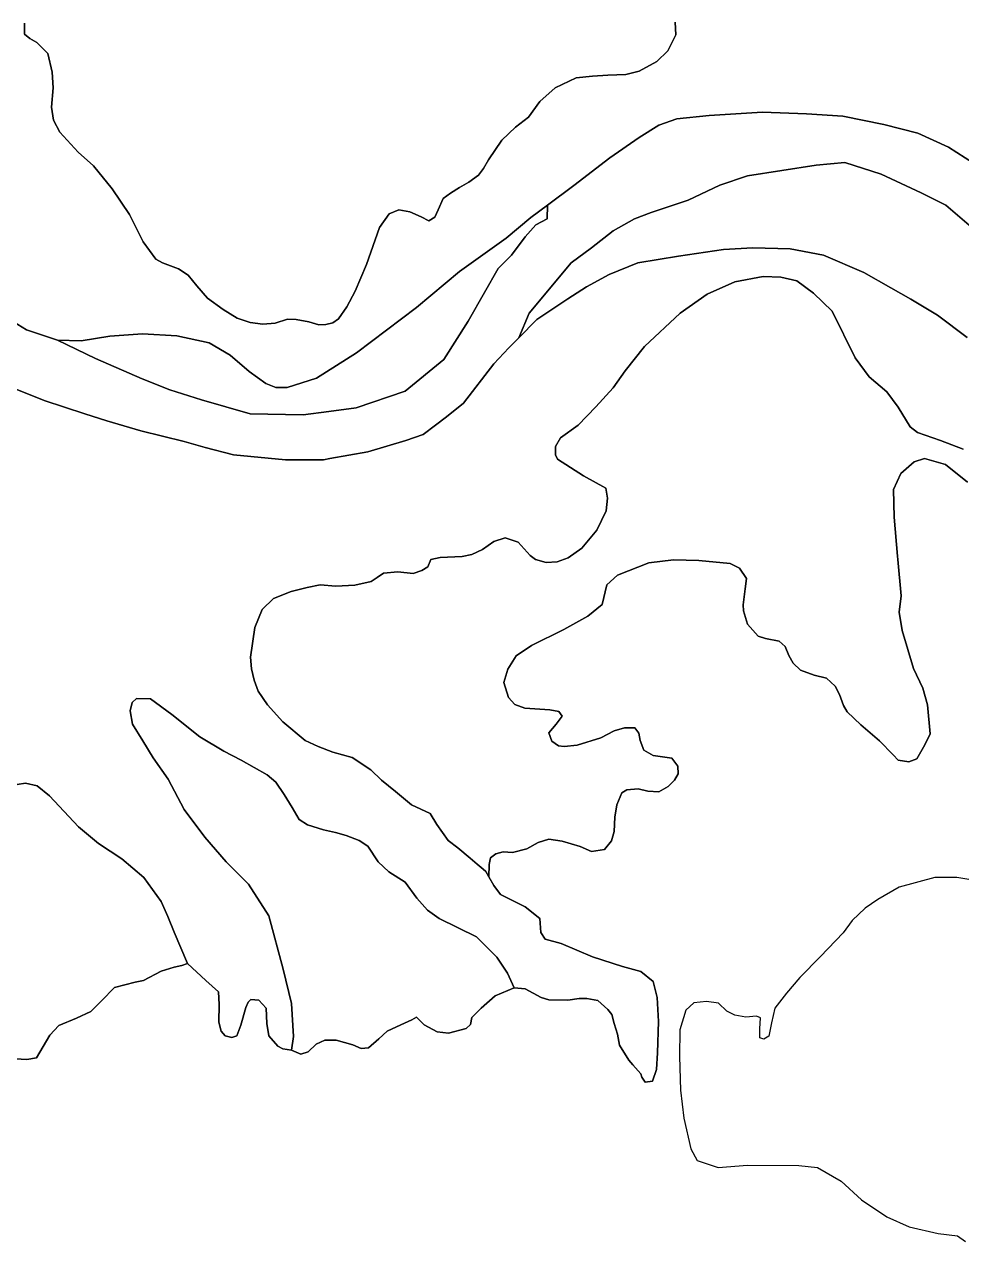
# Model space of a CAD drawing. Header units: inches. Extents: x 288635 to 1232953, y 676945 to 1655780.
# Drawn here: x 542189 to 556176, y 766386 to 784555 of the extents above; entities that cross this region are included whole.
import ezdxf

# ---------------------------------------------------------------- set-up
doc = ezdxf.new("R2010")
doc.units = ezdxf.units.IN
doc.header["$MEASUREMENT"] = 0

msp = doc.modelspace()

# ---------------------------------------------------------------- linework, layer by layer
at = {"color": 1}
for points in [[(542192.9247, 784574.7928), (542192.9247, 784407.1524), (542269.1249, 784341.1123), (542375.8051, 784285.2322), (542538.3654, 784117.5919), (542604.4056, 783843.2713), (542619.6456, 783609.5908), (542594.2455, 783320.0303), (542624.7256, 783126.9899), (542716.1658, 782944.1095), (542990.4863, 782649.4689), (543219.0868, 782441.1885), (543498.4873, 782100.8278), (543757.5679, 781714.7471), (543960.7683, 781308.3462), (544148.7286, 781049.2657), (544250.3288, 780993.3856), (544489.0893, 780907.0254), (544631.3296, 780810.5052), (544763.4099, 780653.0249), (544920.8902, 780470.1446), (545154.5707, 780297.4242), (545366.9997, 780171.6093), (545560.781, 780105.7808), (545745.9897, 780081.9683), (545933.8442, 780095.1975), (546116.4071, 780156.0518), (546243.4073, 780148.1143), (546436.5536, 780116.3642), (546581.1222, 780070.0091), (546687.8024, 780075.0891), (546794.4826, 780100.4892), (546875.7628, 780161.4493), (547002.763, 780339.2496), (547124.6833, 780572.9301), (547292.3236, 780969.1709), (547490.444, 781522.892), (547632.6843, 781726.0924), (547774.9246, 781787.0525), (547942.5649, 781756.5725), (548110.2052, 781680.3723), (548227.0455, 781624.4922), (548313.4056, 781675.2923), (548364.2057, 781787.0525), (548440.4059, 781954.6929), (548547.0861, 782035.973), (548684.2464, 782117.2532), (548821.4067, 782198.5334), (548963.6469, 782305.2136), (549039.8471, 782401.7338), (549116.0472, 782533.814), (549314.1676, 782828.4546), (549517.368, 783021.495), (549710.4084, 783168.8153), (549883.1288, 783402.4958), (550111.7292, 783605.6962), (550421.6099, 783758.0965), (550665.4503, 783783.4965), (550894.0508, 783798.7366), (551163.2913, 783803.8166), (551361.4117, 783854.6167), (551625.5723, 784001.937), (551793.2126, 784159.4173), (551910.0528, 784398.1778), (551899.8928, 784586.1381)], [(551899.8928, 784586.1381), (551910.0528, 784398.1778), (551793.2126, 784159.4173), (551625.5723, 784001.937), (551361.4117, 783854.6167), (551163.2913, 783803.8166), (550894.0508, 783798.7366), (550665.4503, 783783.4965), (550421.6099, 783758.0965), (550111.7292, 783605.6962), (549883.1288, 783402.4958), (549710.4084, 783168.8153), (549517.368, 783021.495), (549314.1676, 782828.4546), (549116.0472, 782533.814), (549039.8471, 782401.7338), (548963.6469, 782305.2136), (548821.4067, 782198.5334), (548684.2464, 782117.2532), (548547.0861, 782035.973), (548440.4059, 781954.6929), (548364.2057, 781787.0525), (548313.4056, 781675.2923), (548227.0455, 781624.4922), (548110.2052, 781680.3723), (547942.5649, 781756.5725), (547774.9246, 781787.0525), (547632.6843, 781726.0924), (547490.444, 781522.892), (547292.3236, 780969.1709), (547124.6833, 780572.9301), (547002.763, 780339.2496), (546875.7628, 780161.4493), (546794.4826, 780100.4892), (546687.8024, 780075.0891), (546581.1222, 780070.0091), (546436.5536, 780116.3642), (546243.4073, 780148.1143), (546116.4071, 780156.0518), (545933.8442, 780095.1975), (545745.9897, 780081.9683), (545560.781, 780105.7808), (545366.9997, 780171.6093), (545154.5707, 780297.4242), (544920.8902, 780470.1446), (544763.4099, 780653.0249), (544631.3296, 780810.5052), (544489.0893, 780907.0254), (544250.3288, 780993.3856), (544148.7286, 781049.2657), (543960.7683, 781308.3462), (543757.5679, 781714.7471), (543498.4873, 782100.8278), (543219.0868, 782441.1885), (542990.4863, 782649.4689), (542716.1658, 782944.1095), (542624.7256, 783126.9899), (542594.2455, 783320.0303), (542619.6456, 783609.5908), (542604.4056, 783843.2713), (542538.3654, 784117.5919), (542375.8051, 784285.2322), (542269.1249, 784341.1123), (542192.9247, 784407.1524), (542192.9247, 784574.7928)], [(556355.0617, 782483.0139), (555979.141, 782721.7744), (555521.9401, 782930.0548), (555013.939, 783062.1351), (554404.3378, 783184.0553), (553860.7767, 783219.6154), (553205.4554, 783245.0155), (552407.8938, 783194.2154), (551925.2929, 783143.4152), (551656.0523, 783051.9751), (551361.4117, 782864.0147), (550924.5309, 782564.2941), (550391.1298, 782147.7333), (549997.0931, 781856.0841), (549745.9685, 781670.2123), (549380.2078, 781365.4117), (548684.2464, 780867.5707), (548039.0851, 780329.0896), (547145.0033, 779653.4483), (546550.6421, 779272.4475), (546108.6812, 779135.2872), (545941.0409, 779135.2872), (545793.7206, 779196.2474), (545544.8001, 779374.0477), (545260.3195, 779617.8882), (544946.2902, 779799.5832), (544463.6893, 779906.2634), (543950.6082, 779936.7435), (543462.9273, 779901.1834), (543036.2064, 779830.0633), (542685.6857, 779840.2233), (542218.3248, 779997.7036), (541898.2841, 780195.824)], [(556257.9768, 779879.389), (555816.0159, 780214.6697), (555419.7751, 780453.4302), (555120.0545, 780621.0705), (554718.7337, 780849.671), (554116.7525, 781111.7995), (553618.9115, 781203.2397), (553060.1104, 781218.4797), (552623.2295, 781193.0797), (551952.6682, 781096.5595), (551343.067, 780994.9593), (550916.3461, 780822.2389), (550575.9854, 780639.3586), (550301.6649, 780456.4782), (549834.304, 780151.6776), (549566.7871, 779877.636), (549721.308, 780246.2857), (550351.2292, 780993.0472), (550650.9498, 781221.6477), (550976.0705, 781470.5682), (551296.1111, 781653.4485), (551545.0316, 781744.8887), (551753.312, 781816.0089), (552093.6727, 781932.8491), (552566.1137, 782156.3695), (552982.6745, 782293.5298), (554003.7565, 782451.0101), (554435.5574, 782491.6502), (554974.0385, 782318.9299), (555573.4797, 782039.5293), (555939.2404, 781856.6489), (556599.6417, 781287.6878)], [(542078.6101, 779104.2152), (542485.0109, 778941.6549), (543089.5321, 778743.5345), (543419.7328, 778636.8543), (543927.7338, 778489.534), (544572.8951, 778326.9736), (544887.8557, 778240.6135), (545312.0366, 778129.6999), (546085.0448, 778055.8453), (546654.0059, 778055.8453), (546748.3481, 778072.5366), (547314.4072, 778172.6855), (547883.3684, 778345.4059), (548142.4489, 778431.7661), (548325.3293, 778574.0064), (548487.8896, 778695.9266), (548741.8901, 778899.127), (549194.011, 779488.4082), (549417.7431, 779724.9567), (549566.7871, 779877.636), (549834.304, 780151.6776), (550301.6649, 780456.4782), (550575.9854, 780639.3586), (550916.3461, 780822.2389), (551343.067, 780994.9593), (551952.6682, 781096.5595), (552623.2295, 781193.0797), (553060.1104, 781218.4797), (553618.9115, 781203.2397), (554116.7525, 781111.7995), (554718.7337, 780849.671), (555120.0545, 780621.0705), (555419.7751, 780453.4302), (555816.0159, 780214.6697), (556257.9768, 779879.389)], [(556199.5567, 778216.1937), (555859.196, 778343.194), (555518.8353, 778465.1142), (555407.0751, 778546.3944), (555229.2747, 778841.035), (555061.6344, 779069.6354), (554797.4739, 779293.1559), (554589.1935, 779577.6364), (554243.7528, 780273.5978), (553964.3522, 780542.8384), (553715.4317, 780725.7187), (553476.6712, 780781.5989), (553212.5107, 780791.7589), (552790.8699, 780710.4787), (552379.389, 780527.5983), (551978.0682, 780243.1178), (551444.6672, 779745.2768), (551155.1066, 779384.5961), (550977.3062, 779130.5955), (550718.2257, 778846.115), (550453.8535, 778574.0064), (550189.693, 778380.966), (550113.4928, 778253.9657), (550113.4928, 778132.0455), (550143.9729, 778066.0053), (550535.1337, 777817.0848), (550865.3344, 777634.2045), (550890.7344, 777481.8042), (550870.4144, 777293.8438), (550733.2541, 777004.2832), (550509.7336, 776735.0427), (550306.5332, 776592.8024), (550138.8929, 776531.8423), (549976.3326, 776521.6822), (549818.8523, 776567.4023), (549737.5721, 776628.3625), (549559.7717, 776826.4829), (549361.6513, 776892.523), (549194.011, 776836.6429), (549026.3707, 776714.7226), (548868.8904, 776643.6025), (548721.5701, 776613.1224), (548396.4494, 776597.8824), (548254.2091, 776567.4023), (548208.489, 776455.6421), (548122.1289, 776404.842), (547990.0486, 776359.1219), (547761.4481, 776384.522), (547548.0877, 776364.2019), (547451.5675, 776298.1618), (547365.2074, 776237.2017), (547121.3669, 776186.4016), (546836.8863, 776171.1615), (546603.2058, 776191.4816), (546410.1654, 776150.8415), (546171.405, 776089.8814), (545907.2444, 775983.2012), (545739.6041, 775820.6408), (545627.8439, 775551.4003), (545562.1601, 775108.2073), (545576.6204, 774933.5269), (545620.118, 774766.204), (545675.9981, 774603.6437), (545818.2384, 774400.4433), (546046.4155, 774146.3475), (546381.6962, 773866.947), (546574.7366, 773775.5068), (546793.177, 773694.2266), (547082.7376, 773612.9465), (547357.0582, 773430.0661), (547519.6185, 773272.5858), (547727.8989, 773104.9455), (547966.6594, 772906.8251), (548246.0599, 772774.7448), (548342.5801, 772612.1845), (548515.3005, 772373.424), (548657.5408, 772261.6638), (548840.4211, 772109.2635), (548946.054, 772019.7052), (549035.4913, 771943.8779), (549074.1016, 771911.1431), (549120.2768, 771832.2604), (549196.0218, 771702.8626), (549292.542, 771565.7024), (549663.3828, 771382.822), (549881.8232, 771210.1017), (549897.0632, 771001.8212), (549963.1034, 770900.221), (550201.8639, 770834.1809), (550669.2248, 770636.0605), (551116.2657, 770493.8202), (551390.5862, 770417.6201), (551573.4666, 770270.2998), (551634.4267, 770031.5393), (551654.7468, 769670.8586), (551639.5067, 769203.4976), (551624.2667, 768954.5772), (551563.3066, 768781.8568), (551451.5464, 768766.6168), (551405.8263, 768842.8169), (551390.5862, 768888.537), (551268.666, 769025.6973), (551207.7059, 769096.8174), (551070.5456, 769320.3379), (551040.0655, 769482.8982), (550989.2654, 769640.3785), (550953.7054, 769777.5388), (550897.8252, 769848.6589), (550745.4249, 769985.8192), (550582.8646, 770016.2993), (550466.0244, 770016.2993), (550298.3841, 769990.8992), (550013.9035, 769995.9792), (549902.1433, 770031.5393), (549663.3828, 770158.5396), (549500.8225, 770173.7796), (549399.2223, 770392.22), (549330.7096, 770496.0941), (549241.7419, 770630.9805), (548936.9413, 770935.7811), (548378.1402, 771210.1017), (548205.4199, 771332.0219), (548047.9395, 771514.9023), (547870.1392, 771753.6627), (547626.2987, 771906.0631), (547468.8184, 772053.3833), (547316.4181, 772287.0638), (547184.3378, 772373.424), (546991.2974, 772449.6241), (546833.8171, 772495.3442), (546650.9368, 772530.9043), (546412.1763, 772607.1045), (546290.256, 772688.3846), (546183.5758, 772866.185), (546066.7356, 773059.2254), (545939.7353, 773242.1057), (545812.7351, 773353.866), (545426.6543, 773572.3064), (545167.5738, 773704.3867), (544806.8931, 773922.8271), (544390.7556, 774253.123), (544070.7149, 774486.8035), (543862.4345, 774491.8835), (543796.3944, 774430.9234), (543765.9143, 774309.0031), (543801.4744, 774110.8827), (543958.5314, 773861.867), (544110.9317, 773607.8665), (544334.4521, 773287.8258), (544573.2126, 772835.7049), (544883.0932, 772424.2241), (545198.0538, 772053.3833), (545533.3345, 771723.1827), (545838.1351, 771250.7417), (546051.4956, 770453.1801), (546173.4158, 769940.0991), (546203.8959, 769447.3381), (546173.4158, 769244.1377), (546046.4155, 769264.4578), (545970.2154, 769305.0979), (545838.1351, 769457.4982), (545807.6551, 769640.3785), (545797.495, 769868.979), (545685.7348, 769990.8992), (545568.8946, 770001.0592), (545528.2545, 769960.4192), (545492.6944, 769879.139), (545421.5743, 769614.9785), (545360.6142, 769457.4982), (545284.414, 769432.0981), (545187.8938, 769457.4982), (545126.9337, 769528.6183), (545091.3736, 769660.6986), (545096.4536, 769924.8591), (545086.2936, 770112.8195), (544898.3333, 770285.5398), (544624.0127, 770539.5403), (544425.8923, 771006.9013), (544328.6758, 771237.1509), (544232.8519, 771464.1022), (543973.7714, 771819.7029), (543643.5707, 772099.1034), (543293.05, 772327.7039), (542998.4095, 772576.6244), (542561.9519, 773039.0006), (542379.0715, 773191.4009), (542206.3512, 773226.9609), (542079.3509, 773211.7209)], [(556263.8399, 777719.5476), (555933.6392, 777983.7081), (555623.7586, 778075.1483), (555466.2783, 778024.3482), (555268.1579, 777851.6278), (555161.4777, 777612.8674), (555171.6377, 777201.3865), (555218.2065, 776619.2761), (555222.4378, 776566.3853), (555273.2379, 776022.8242), (555242.7578, 775778.9837), (555288.4779, 775509.7432), (555456.1183, 774940.782), (555598.3586, 774646.1414), (555664.3987, 774397.2209), (555705.0388, 773965.4201), (555628.8386, 773802.8597), (555506.9184, 773594.5793), (555390.0781, 773548.8592), (555227.5178, 773574.2593), (555156.3977, 773650.4594), (554948.1173, 773858.7399), (554673.7967, 774097.5003), (554465.5163, 774295.6207), (554414.7162, 774387.0609), (554353.7561, 774554.7012), (554287.7159, 774676.6215), (554160.7157, 774798.5417), (553977.8353, 774839.1818), (553769.5549, 774915.382), (553662.8747, 775022.0622), (553596.8345, 775133.8224), (553540.9544, 775270.9827), (553454.5943, 775347.1828), (553251.3939, 775387.8229), (553139.6336, 775423.383), (552982.1533, 775601.1833), (552921.1932, 775799.3037), (552916.1132, 775890.7439), (552946.5932, 776129.5044), (552966.9133, 776281.9047), (552860.2331, 776439.385), (552720.2153, 776508.6637), (552252.8544, 776554.3837), (551876.9336, 776564.5438), (551506.0929, 776518.8237), (551038.7319, 776335.9433), (550881.2516, 776188.623), (550810.1315, 775893.9824), (550596.771, 775721.2621), (550241.1703, 775523.1417), (549758.5694, 775284.3812), (549529.9689, 775131.9809), (549402.9687, 774928.7805), (549342.0085, 774730.6601), (549413.1287, 774507.1397), (549509.6489, 774405.5394), (549656.9692, 774349.6593), (550032.8899, 774324.2593), (550164.9702, 774298.8592), (550215.7703, 774227.7391), (550124.3301, 774110.8989), (550017.6499, 773978.8186), (550058.29, 773856.8983), (550159.8902, 773785.7782), (550246.2503, 773775.6182), (550439.2907, 773795.9382), (550789.8114, 773907.6985), (550993.0118, 774009.2987), (551145.4121, 774055.0187), (551297.8125, 774055.0187), (551358.7726, 773973.7386), (551379.0926, 773867.0584), (551434.9727, 773719.7381), (551572.133, 773643.5379), (551851.5336, 773602.8978), (551942.9737, 773480.9776), (551948.0538, 773369.2174), (551892.1736, 773272.6972), (551795.6534, 773181.257), (551658.4932, 773099.9768), (551490.8528, 773110.1369), (551348.6126, 773145.6969), (551180.9722, 773130.4569), (551104.7721, 773084.7368), (551028.5719, 772906.9364), (551003.1719, 772724.0561), (550993.0118, 772505.6156), (550952.3718, 772368.4554), (550845.6915, 772241.4551), (550652.6512, 772210.9751), (550485.0108, 772282.0952), (550215.7703, 772363.3754), (550017.6499, 772393.8554), (549855.0896, 772343.0553), (549687.4492, 772251.6151), (549474.0888, 772195.735), (549331.8485, 772205.895), (549225.1683, 772175.415), (549143.8881, 772114.4549), (549123.5681, 772012.8547), (549120.2768, 771832.2604), (549074.1016, 771911.1431), (549035.4913, 771943.8779), (548946.054, 772019.7052), (548840.4211, 772109.2635), (548657.5408, 772261.6638), (548515.3005, 772373.424), (548342.5801, 772612.1845), (548246.0599, 772774.7448), (547966.6594, 772906.8251), (547727.8989, 773104.9455), (547519.6185, 773272.5858), (547357.0582, 773430.0661), (547082.7376, 773612.9465), (546793.177, 773694.2266), (546574.7366, 773775.5068), (546381.6962, 773866.947), (546046.4155, 774146.3475), (545818.2384, 774400.4433), (545675.9981, 774603.6437), (545620.118, 774766.204), (545576.6204, 774933.5269), (545562.1601, 775108.2073), (545627.8439, 775551.4003), (545739.6041, 775820.6408), (545907.2444, 775983.2012), (546171.405, 776089.8814), (546410.1654, 776150.8415), (546603.2058, 776191.4816), (546836.8863, 776171.1615), (547121.3669, 776186.4016), (547365.2074, 776237.2017), (547451.5675, 776298.1618), (547548.0877, 776364.2019), (547761.4481, 776384.522), (547990.0486, 776359.1219), (548122.1289, 776404.842), (548208.489, 776455.6421), (548254.2091, 776567.4023), (548396.4494, 776597.8824), (548721.5701, 776613.1224), (548868.8904, 776643.6025), (549026.3707, 776714.7226), (549194.011, 776836.6429), (549361.6513, 776892.523), (549559.7717, 776826.4829), (549737.5721, 776628.3625), (549818.8523, 776567.4023), (549976.3326, 776521.6822), (550138.8929, 776531.8423), (550306.5332, 776592.8024), (550509.7336, 776735.0427), (550733.2541, 777004.2832), (550870.4144, 777293.8438), (550890.7344, 777481.8042), (550865.3344, 777634.2045), (550535.1337, 777817.0848), (550143.9729, 778066.0053), (550113.4928, 778132.0455), (550113.4928, 778253.9657), (550189.693, 778380.966), (550453.8535, 778574.0064), (550718.2257, 778846.115), (550977.3062, 779130.5955), (551155.1066, 779384.5961), (551444.6672, 779745.2768), (551978.0682, 780243.1178), (552379.389, 780527.5983), (552790.8699, 780710.4787), (553212.5107, 780791.7589), (553476.6712, 780781.5989), (553715.4317, 780725.7187), (553964.3522, 780542.8384), (554243.7528, 780273.5978), (554589.1935, 779577.6364), (554797.4739, 779293.1559), (555061.6344, 779069.6354), (555229.2747, 778841.035), (555407.0751, 778546.3944), (555518.8353, 778465.1142), (555859.196, 778343.194), (556199.5567, 778216.1937)], [(542056.4681, 769116.693), (542227.9185, 769103.993), (542367.6188, 769129.393), (542570.8192, 769465.9437), (542704.1694, 769611.994), (542964.52, 769719.9442), (543180.4204, 769821.5444), (543339.1707, 769980.2947), (543536.0211, 770177.1451), (543840.8217, 770259.6953), (543967.822, 770285.0953), (544228.1725, 770424.7956), (544425.0229, 770481.9457), (544539.3231, 770507.3458), (544624.0127, 770539.5403), (544898.3333, 770285.5398), (545086.2936, 770112.8195), (545096.4536, 769924.8591), (545091.3736, 769660.6986), (545126.9337, 769528.6183), (545187.8938, 769457.4982), (545284.414, 769432.0981), (545360.6142, 769457.4982), (545421.5743, 769614.9785), (545492.6944, 769879.139), (545528.2545, 769960.4192), (545568.8946, 770001.0592), (545685.7348, 769990.8992), (545797.495, 769868.979), (545807.6551, 769640.3785), (545838.1351, 769457.4982), (545970.2154, 769305.0979), (546046.4155, 769264.4578), (546173.4158, 769244.1377), (546312.2667, 769185.38), (546424.027, 769220.9401), (546545.9472, 769332.7003), (546672.9475, 769393.6604), (546840.5878, 769393.6604), (547089.5083, 769322.5403), (547216.5086, 769266.6602), (547323.1888, 769276.8202), (547480.6691, 769413.9805), (547602.5893, 769525.7407), (547805.7897, 769622.2609), (547973.4301, 769698.461), (548039.4702, 769739.1011), (548156.3104, 769622.2609), (548349.3508, 769515.5807), (548516.9912, 769500.3406), (548781.1517, 769566.3808), (548847.1918, 769627.3409), (548867.5119, 769734.0211), (549004.6721, 769871.1814), (549212.9525, 770054.0618), (549500.8225, 770173.7796), (549663.3828, 770158.5396), (549902.1433, 770031.5393), (550013.9035, 769995.9792), (550298.3841, 769990.8992), (550466.0244, 770016.2993), (550582.8646, 770016.2993), (550745.4249, 769985.8192), (550897.8252, 769848.6589), (550953.7054, 769777.5388), (550989.2654, 769640.3785), (551040.0655, 769482.8982), (551070.5456, 769320.3379), (551207.7059, 769096.8174), (551268.666, 769025.6973), (551390.5862, 768888.537), (551405.8263, 768842.8169), (551451.5464, 768766.6168), (551563.3066, 768781.8568), (551624.2667, 768954.5772), (551639.5067, 769203.4976), (551654.7468, 769670.8586), (551634.4267, 770031.5393), (551573.4666, 770270.2998), (551390.5862, 770417.6201), (551116.2657, 770493.8202), (550669.2248, 770636.0605), (550201.8639, 770834.1809), (549963.1034, 770900.221), (549897.0632, 771001.8212), (549881.8232, 771210.1017), (549663.3828, 771382.822), (549292.542, 771565.7024), (549196.0218, 771702.8626), (549120.2768, 771832.2604), (549123.5681, 772012.8547), (549143.8881, 772114.4549), (549225.1683, 772175.415), (549331.8485, 772205.895), (549474.0888, 772195.735), (549687.4492, 772251.6151), (549855.0896, 772343.0553), (550017.6499, 772393.8554), (550215.7703, 772363.3754), (550485.0108, 772282.0952), (550652.6512, 772210.9751), (550845.6915, 772241.4551), (550952.3718, 772368.4554), (550993.0118, 772505.6156), (551003.1719, 772724.0561), (551028.5719, 772906.9364), (551104.7721, 773084.7368), (551180.9722, 773130.4569), (551348.6126, 773145.6969), (551490.8528, 773110.1369), (551658.4932, 773099.9768), (551795.6534, 773181.257), (551892.1736, 773272.6972), (551948.0538, 773369.2174), (551942.9737, 773480.9776), (551851.5336, 773602.8978), (551572.133, 773643.5379), (551434.9727, 773719.7381), (551379.0926, 773867.0584), (551358.7726, 773973.7386), (551297.8125, 774055.0187), (551145.4121, 774055.0187), (550993.0118, 774009.2987), (550789.8114, 773907.6985), (550439.2907, 773795.9382), (550246.2503, 773775.6182), (550159.8902, 773785.7782), (550058.29, 773856.8983), (550017.6499, 773978.8186), (550124.3301, 774110.8989), (550215.7703, 774227.7391), (550164.9702, 774298.8592), (550032.8899, 774324.2593), (549656.9692, 774349.6593), (549509.6489, 774405.5394), (549413.1287, 774507.1397), (549342.0085, 774730.6601), (549402.9687, 774928.7805), (549529.9689, 775131.9809), (549758.5694, 775284.3812), (550241.1703, 775523.1417), (550596.771, 775721.2621), (550810.1315, 775893.9824), (550881.2516, 776188.623), (551038.7319, 776335.9433), (551506.0929, 776518.8237), (551876.9336, 776564.5438), (552252.8544, 776554.3837), (552720.2153, 776508.6637), (552860.2331, 776439.385), (552966.9133, 776281.9047), (552946.5932, 776129.5044), (552916.1132, 775890.7439), (552921.1932, 775799.3037), (552982.1533, 775601.1833), (553139.6336, 775423.383), (553251.3939, 775387.8229), (553454.5943, 775347.1828), (553540.9544, 775270.9827), (553596.8345, 775133.8224), (553662.8747, 775022.0622), (553769.5549, 774915.382), (553977.8353, 774839.1818), (554160.7157, 774798.5417), (554287.7159, 774676.6215), (554353.7561, 774554.7012), (554414.7162, 774387.0609), (554465.5163, 774295.6207), (554673.7967, 774097.5003), (554948.1173, 773858.7399), (555156.3977, 773650.4594), (555227.5178, 773574.2593), (555390.0781, 773548.8592), (555506.9184, 773594.5793), (555628.8386, 773802.8597), (555705.0388, 773965.4201), (555664.3987, 774397.2209), (555598.3586, 774646.1414), (555456.1183, 774940.782), (555288.4779, 775509.7432), (555242.7578, 775778.9837), (555273.2379, 776022.8242), (555222.4378, 776566.3853), (555218.2065, 776619.2761), (555171.6377, 777201.3865), (555161.4777, 777612.8674), (555268.1579, 777851.6278), (555466.2783, 778024.3482), (555623.7586, 778075.1483), (555933.6392, 777983.7081), (556263.8399, 777719.5476)], [(542079.3509, 773211.7209), (542206.3512, 773226.9609), (542379.0715, 773191.4009), (542561.9519, 773039.0006), (542998.4095, 772576.6244), (543293.05, 772327.7039), (543643.5707, 772099.1034), (543973.7714, 771819.7029), (544232.8519, 771464.1022), (544328.6758, 771237.1509), (544425.8923, 771006.9013), (544624.0127, 770539.5403), (544539.3231, 770507.3458), (544425.0229, 770481.9457), (544228.1725, 770424.7956), (543967.822, 770285.0953), (543840.8217, 770259.6953), (543536.0211, 770177.1451), (543339.1707, 769980.2947), (543180.4204, 769821.5444), (542964.52, 769719.9442), (542704.1694, 769611.994), (542570.8192, 769465.9437), (542570.8192, 769465.9437), (542367.6188, 769129.393), (542227.9185, 769103.993), (542056.4681, 769116.693)], [(556488.9612, 771758.3254), (556102.8804, 771819.2855), (555777.7598, 771819.2855), (555244.3587, 771677.0452), (554924.3181, 771494.1649), (554736.3577, 771362.0846), (554543.3173, 771179.2042), (554406.157, 770996.3239), (554070.8763, 770640.7231), (553760.9957, 770330.8425), (553562.8753, 770097.1621), (553390.155, 769868.5616), (553339.3549, 769650.1212), (553298.7148, 769452.0008), (553222.5147, 769406.2807), (553166.6345, 769426.6007), (553166.6345, 769563.761), (553176.7946, 769726.3213), (553115.8344, 769751.7214), (552953.2741, 769736.4813), (552790.7138, 769766.9614), (552673.8736, 769827.9215), (552547.4236, 769945.2274), (552369.6233, 769970.6275), (552181.6629, 769950.3074), (552059.7427, 769843.6272), (551968.3025, 769548.9866), (551968.2178, 769149.6978), (551978.3778, 768646.7768), (552029.1779, 768230.216), (552135.8581, 767773.0151), (552227.2983, 767595.2147), (552542.259, 767493.6145), (552979.1398, 767529.1746), (553746.2214, 767524.0946), (554025.6219, 767493.6145), (554376.1426, 767290.4141), (554680.9432, 767011.0136), (555061.944, 766757.013), (555392.1447, 766609.6928), (555823.9455, 766508.0925), (556113.5061, 766472.5325), (556235.4263, 766386.1723)]]:
    msp.add_lwpolyline(points, dxfattribs=at)
at = {"color": 1, "ltscale": 3}
for points in [[(541898.2841, 780195.824), (542218.3248, 779997.7036), (542685.6857, 779840.2233), (543249.6431, 779569.6425), (543945.6045, 779264.8419), (544362.1654, 779102.2815), (544834.6063, 778949.8812), (545561.0478, 778741.6008), (546348.4493, 778726.3608), (546731.8464, 778777.9719), (547140.9309, 778833.041), (547872.4524, 779081.9615), (548446.4935, 779554.4024), (548812.2543, 780123.3636), (549056.0948, 780550.0844), (549259.2952, 780910.7652), (549457.4156, 781108.8855), (549660.616, 781383.2061), (549823.1763, 781561.0065), (549990.8166, 781652.4466), (549997.0931, 781856.0841), (550391.1298, 782147.7333), (550924.5309, 782564.2941), (551361.4117, 782864.0147), (551656.0523, 783051.9751), (551925.2929, 783143.4152), (552407.8938, 783194.2154), (553205.4554, 783245.0155), (553860.7767, 783219.6154), (554404.3378, 783184.0553), (555013.939, 783062.1351), (555521.9401, 782930.0548), (555979.141, 782721.7744), (556355.0617, 782483.0139)], [(556599.6417, 781287.6878), (555939.2404, 781856.6489), (555573.4797, 782039.5293), (554974.0385, 782318.9299), (554435.5574, 782491.6502), (554003.7565, 782451.0101), (552982.6745, 782293.5298), (552566.1137, 782156.3695), (552093.6727, 781932.8491), (551753.312, 781816.0089), (551545.0316, 781744.8887), (551296.1111, 781653.4485), (550976.0705, 781470.5682), (550650.9498, 781221.6477), (550351.2292, 780993.0472), (549721.308, 780246.2857), (549566.7871, 779877.636), (549417.7431, 779724.9567), (549194.011, 779488.4082), (548741.8901, 778899.127), (548487.8896, 778695.9266), (548325.3293, 778574.0064), (548142.4489, 778431.7661), (547883.3684, 778345.4059), (547314.4072, 778172.6855), (546748.3481, 778072.5366), (546654.0059, 778055.8453), (546085.0448, 778055.8453), (545312.0366, 778129.6999), (544887.8557, 778240.6135), (544572.8951, 778326.9736), (543927.7338, 778489.534), (543419.7328, 778636.8543), (543089.5321, 778743.5345), (542485.0109, 778941.6549), (542078.6101, 779104.2152)]]:
    msp.add_lwpolyline(points, dxfattribs=at)
at = {"color": 1}
for points in [[(548446.4935, 779554.4024), (547872.4524, 779081.9615), (547140.9309, 778833.041), (546731.8464, 778777.9719), (546348.4493, 778726.3608), (545561.0478, 778741.6008), (544834.6063, 778949.8812), (544362.1654, 779102.2815), (543945.6045, 779264.8419), (543249.6431, 779569.6425), (542685.6857, 779840.2233), (543036.2064, 779830.0633), (543462.9273, 779901.1834), (543950.6082, 779936.7435), (544463.6893, 779906.2634), (544946.2902, 779799.5832), (545260.3195, 779617.8882), (545544.8001, 779374.0477), (545793.7206, 779196.2474), (545941.0409, 779135.2872), (546108.6812, 779135.2872), (546550.6421, 779272.4475), (547145.0033, 779653.4483), (548039.0851, 780329.0896), (548684.2464, 780867.5707), (549380.2078, 781365.4117), (549745.9685, 781670.2123), (549997.0931, 781856.0841), (549990.8166, 781652.4466), (549823.1763, 781561.0065), (549660.616, 781383.2061), (549457.4156, 781108.8855), (549259.2952, 780910.7652), (549056.0948, 780550.0844), (548812.2543, 780123.3636), (548446.4935, 779554.4024)], [(549004.6721, 769871.1814), (548867.5119, 769734.0211), (548847.1918, 769627.3409), (548781.1517, 769566.3808), (548516.9912, 769500.3406), (548349.3508, 769515.5807), (548156.3104, 769622.2609), (548039.4702, 769739.1011), (547973.4301, 769698.461), (547805.7897, 769622.2609), (547602.5893, 769525.7407), (547480.6691, 769413.9805), (547323.1888, 769276.8202), (547216.5086, 769266.6602), (547089.5083, 769322.5403), (546840.5878, 769393.6604), (546672.9475, 769393.6604), (546545.9472, 769332.7003), (546424.027, 769220.9401), (546312.2667, 769185.38), (546173.4158, 769244.1377), (546203.8959, 769447.3381), (546173.4158, 769940.0991), (546051.4956, 770453.1801), (545838.1351, 771250.7417), (545533.3345, 771723.1827), (545198.0538, 772053.3833), (544883.0932, 772424.2241), (544573.2126, 772835.7049), (544334.4521, 773287.8258), (544110.9317, 773607.8665), (543958.5314, 773861.867), (543801.4744, 774110.8827), (543765.9143, 774309.0031), (543796.3944, 774430.9234), (543862.4345, 774491.8835), (544070.7149, 774486.8035), (544390.7556, 774253.123), (544806.8931, 773922.8271), (545167.5738, 773704.3867), (545426.6543, 773572.3064), (545812.7351, 773353.866), (545939.7353, 773242.1057), (546066.7356, 773059.2254), (546183.5758, 772866.185), (546290.256, 772688.3846), (546412.1763, 772607.1045), (546650.9368, 772530.9043), (546833.8171, 772495.3442), (546991.2974, 772449.6241), (547184.3378, 772373.424), (547316.4181, 772287.0638), (547468.8184, 772053.3833), (547626.2987, 771906.0631), (547870.1392, 771753.6627), (548047.9395, 771514.9023), (548205.4199, 771332.0219), (548378.1402, 771210.1017), (548936.9413, 770935.7811), (549241.7419, 770630.9805), (549330.7096, 770496.0941), (549399.2223, 770392.22), (549500.8225, 770173.7796), (549212.9525, 770054.0618), (549004.6721, 769871.1814)]]:
    msp.add_lwpolyline(points, close=True, dxfattribs=at)

doc.saveas('drawing.dxf')
